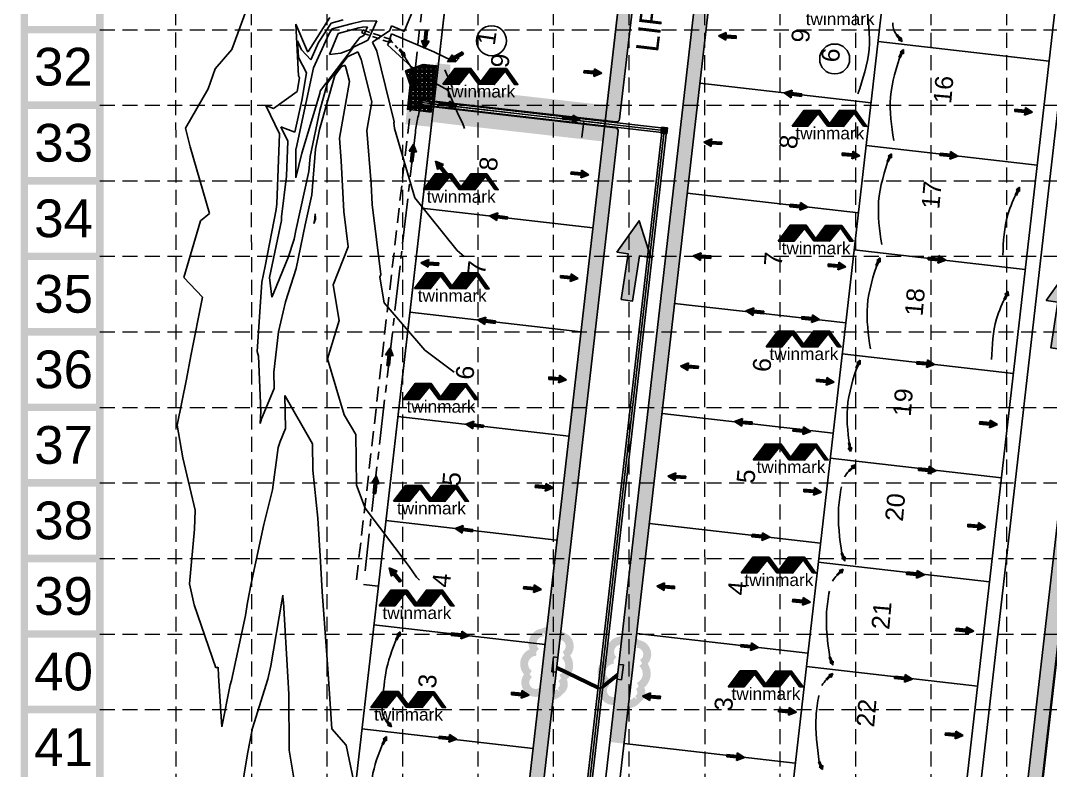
# Model space of a CAD drawing. Header units: feet. Extents: x 9918 to 11941, y 10990 to 14224.
# Drawn here: x 9918 to 10605, y 12112 to 12613 of the extents above; entities that cross this region are included whole.
import ezdxf
from ezdxf.enums import TextEntityAlignment as Align

# ---------------------------------------------------------------- set-up
doc = ezdxf.new("R2010")
doc.units = ezdxf.units.FT
doc.header["$LTSCALE"] = 40
doc.header["$MEASUREMENT"] = 0
for name, pattern in [('CENTER2', [1.125, 0.75, -0.125, 0.125, -0.125]), ('DASHED', [0.75, 0.5, -0.25]), ('HIDDEN', [0.375, 0.25, -0.125]), ('HIDDEN2', [0.1875, 0.125, -0.0625]), ('PHANTOM', [2.5, 1.25, -0.25, 0.25, -0.25, 0.25, -0.25])]:
    doc.linetypes.add(name, pattern=pattern)
doc.layers.get('0').update_dxf_attribs({"linetype": 'CONTINUOUS'})
for name, color, linetype in [('ARROWS', 252, 'CONTINUOUS'), ('BASE', 7, 'CONTINUOUS'), ('BNDRY-PH1', 4, 'CONTINUOUS'), ('CONT-MJR', 252, 'CONTINUOUS'), ('CONT-MNR', 253, 'CONTINUOUS'), ('DAMTXT', 4, 'CONTINUOUS'), ('EASE-OS', 2, 'HIDDEN'), ('EROSION BLANKETS', 84, 'CONTINUOUS'), ('FLUME-CURB', 7, 'CONTINUOUS'), ('GRD-FLOW', 7, 'CONTINUOUS'), ('GRID', 254, 'DASHED'), ('LEGEND', 7, 'CONTINUOUS'), ('LOTNUM', 8, 'CONTINUOUS'), ('LOTS - PH1', 7, 'CONTINUOUS'), ('PAVING-PH1', 1, 'CONTINUOUS'), ('SD', 201, 'CONTINUOUS'), ('SD C-LINE', 201, 'CONTINUOUS'), ('SD-C10-STAPTS', 7, 'CONTINUOUS'), ('SD-EXIST', 201, 'CONTINUOUS'), ('SILT FENCE', 200, 'CONTINUOUS'), ('SWALE-CL', 2, 'CENTER2')]:
    doc.layers.add(name, color=color, linetype=linetype)
doc.styles.add('L200', font='ARIAL.TTF', dxfattribs={"height": 8})
doc.styles.add('L240', font='ARIAL.TTF', dxfattribs={"height": 9.6})
doc.styles.get("Standard").update_dxf_attribs({"font": 'ARIAL.TTF'})
pattern_1 = [(45, (0.54796, -10.2082), (-0.04331029, 0.04331029), [])]

# ---------------------------------------------------------------- blocks, each defined once
blk = doc.blocks.new('tf')
for p, q in [((0, -0.0005), (0, 0.00051)), ((0, 0.00051), (0.00406, 0.00051)), ((0.00406, 0.00051), (0.00406, 0.00153)), ((0.00406, 0.00153), (0.00711, 0)), ((0.00406, -0.00152), (0.00711, 0)), ((0.00406, -0.0005), (0, -0.0005)), ((0.00406, -0.0005), (0.00406, -0.00152))]:
    blk.add_line(p, q)
for points in [[(0, 0.00051), (0, -0.0005), (0.00406, 0.00051), (0.00406, -0.0005)], [(0.00406, -0.00152), (0.00406, 0.00153), (0.00711, 0), (0.00406, 0.00153)]]:
    blk.add_solid(points)
blk = doc.blocks.new('A$C6EFF0722')
h = blk.add_hatch()
h.set_pattern_fill('ANSI31', color=13, scale=0.49, style=0)
h.set_pattern_definition(pattern_1)
h.paths.add_polyline_path([(34.14, 17.05), (45.19, 31.91), (60.53, 31.91), (71.46, 16.77), (68.21, 16.83), (59.28, 29.47), (48.97, 16.77)])
h.paths.add_polyline_path([(0, 16.93), (11.35, 32.03), (26.69, 32.03), (37.55, 16.98), (34, 17.05), (25.01, 29.03), (15.13, 16.89)])
h = blk.add_hatch()
h.set_pattern_fill('ANSI31', color=13, scale=0.49, style=0)
h.set_pattern_definition(pattern_1)
h.paths.add_polyline_path([(0, 16.93), (11.35, 32.03), (26.69, 32.03), (37.55, 16.98), (34, 17.05), (25.01, 29.03), (15.13, 16.89)])
h.paths.add_polyline_path([(35.86, 19.35), (34.15, 17.04), (37.5, 17.01)], flags=17)
h = blk.add_hatch()
h.set_pattern_fill('ANSI31', color=13, scale=0.49, style=0)
h.set_pattern_definition(pattern_1)
h.paths.add_polyline_path([(35.86, 19.35), (34.15, 17.04), (37.5, 17.01)])
at = {"color": 13}
for points in [[(0, 16.93), (11.35, 32.03), (26.69, 32.03), (37.55, 16.98), (34, 17.05), (25.01, 29.03), (15.13, 16.89)], [(34.14, 17.05), (45.19, 31.91), (60.53, 31.91), (71.46, 16.77), (68.21, 16.83), (59.28, 29.47), (48.97, 16.77)], [(35.86, 19.35), (34.15, 17.04), (37.5, 17.01)]]:
    blk.add_lwpolyline(points, close=True, dxfattribs=at)
at = {"color": 13, "insert": (3.21, 16.11), "char_height": 11.76, "width": 355.7589, "attachment_point": 1}
blk.add_mtext('twinmark', dxfattribs=at)
blk = doc.blocks.new('arrow')
blk.add_lwpolyline([(-67.01, -25.36), (-59.33, -25.42), (-59.57, -56.14), (-51.89, -56.2), (-51.65, -25.48), (-43.97, -25.54), (-55.3, -2.41), (-67.01, -25.36)], close=True)
at = {"color": 254}
for points in [[(-43.97, -25.54), (-67.01, -25.36), (-55.3, -2.41), (-67.01, -25.36)], [(-59.57, -56.14), (-51.89, -56.2), (-59.33, -25.42), (-51.65, -25.48)]]:
    blk.add_solid(points, dxfattribs=at)

msp = doc.modelspace()

# ---------------------------------------------------------------- hatches: boundary and pattern name
at = {"layer": 'SD'}
h = msp.add_hatch(dxfattribs=at)
h.set_pattern_fill('GRAVEL', color=1, scale=3, style=0)
h.set_pattern_definition([(228.0128, (2.16, 3), (-23.9999946965, -27.0000040248), [0.403608, -39.957264]), (184.9697, (1.89, 2.7), (36.0000031546, 2.999973921), [0.692604, -68.567775]), (132.5104, (1.2, 2.64), (29.999972155, -33.0000260216), [0.488364, -48.348096]), (267.2737, (0.03, 1.89), (2.9999880532, 60.0000008849), [0.630714, -62.440674]), (292.8337, (0, 1.26), (-15.0000297163, 35.9999892353), [0.618465, -61.228119]), (357.2737, (0.24, 0.69), (-60.0000008849, 2.9999880532), [0.630714, -62.440674]), (37.6942, (0.87, 0.66), (-39.00002203685, -29.9999712155), [0.834087, -82.574547]), (72.2553, (1.53, 1.17), (21.0000322881, 65.9999886937), [0.787464, -77.958963]), (121.4296, (1.77, 1.92), (-24.0000247025, 38.9999851095), [0.63285, -62.652219]), (175.2364, (1.44, 2.46), (33.000002839, -2.999974598), [0.722496, -35.402289]), (222.3974, (0.72, 2.52), (-36.0000220532, -32.99997624604), [0.934344, -92.500125]), (138.8141, (3, 1.86), (-21.0000088404, 17.99999194), [0.318903, -31.571532]), (171.4692, (2.76, 2.07), (38.9999948544, -6.0000237301), [0.606711, -60.064533]), (225, (2.16, 2.16), (-3e-16, -3.00000093), [0.424263, -3.818376]), (203.1986, (1.95, 2.52), (14.999999192, 6.000003976), [0.228474, -22.618845]), (291.8014, (1.74, 2.43), (-2.999999732, 9.000000819), [0.323109, -15.832386]), (30.9638, (1.86, 2.13), (8.999994067, 6.00000745), [0.524787, -16.968069]), (161.5651, (2.31, 2.4), (6.000001304, -2.99999521), [0.379473, -9.107361]), (16.3895, (0, 2.43), (30.0000065952, 8.9999781295), [0.5316, -52.628535]), (70.3462, (0.51, 2.58), (-11.999985742, -33.0000064068), [0.445983, -44.152224]), (293.1986, (2.31, 3), (-6.000003976, 14.999999192), [0.456945, -22.390374]), (343.6105, (2.49, 2.58), (-30.0000065952, 8.9999781295), [0.5316, -52.628535]), (339.444, (0, 0.57), (-15.000005534, 5.999987989), [0.51264, -25.119372]), (294.7751, (0.48, 0.39), (-14.9999765677, 33.0000102655), [0.429534, -42.523929]), (66.8014, (2.34, 0), (6.000003976, 14.999999192), [0.456945, -22.390374]), (17.354, (2.52, 0.42), (-39.0000060573, -11.9999835068), [0.502893, -49.786272]), (69.444, (0.87, 0), (-5.999987989, -15.000005534), [0.25632, -25.375692]), (101.3099, (2.16, 0), (-2.999992896, 12.000002257), [0.15297, -15.144087]), (165.9638, (2.13, 0.15), (9.000001638, -2.999994172), [0.618465, -11.75085]), (186.009, (1.53, 0.3), (29.9999992527, 2.9999979524), [0.57315, -56.741769]), (303.6901, (1.86, 1.86), (-3.000004004, 5.999998673), [0.432666, -10.383987]), (353.1572, (2.1, 1.5), (50.9999980964, -6.0000239938), [0.755382, -74.782689]), (60.9454, (2.85, 1.41), (-12.0000000816, -21.0000011537), [0.308868, -30.578022]), (90, (3, 1.68), (-3, 3), [0.18, -2.82]), (120.2564, (1.47, 0.39), (11.9999846604, -21.0000073676), [0.416772, -41.26056]), (48.0128, (1.26, 0.75), (23.9999946965, 27.0000040248), [0.807216, -39.553656]), (0, (1.8, 1.35), (3, 3), [0.78, -2.22]), (325.3048, (2.58, 1.35), (-29.999982777, 21.0000258288), [0.474342, -46.959822]), (254.0546, (2.97, 1.08), (-2.999999668, -12.00000038), [0.436806, -21.403524]), (207.646, (2.85, 0.66), (-56.9999874215, -30.0000231395), [0.711195, -70.408422]), (175.4261, (2.22, 0.33), (-39.0000016749, 2.9999844035), [0.752397, -74.487222])])
h.paths.add_polyline_path([(10195.54, 12582.66), (10186.6, 12583.68), (10174.85, 12579.32), (10177.98, 12570.03), (10176.11, 12553.68), (10192, 12551.86), (10192.46, 12555.83), (10183.52, 12556.86), (10183.86, 12559.84), (10192.8, 12558.81)])
msp.add_hatch(color=5, dxfattribs=at).paths.add_polyline_path([(10345.37, 12537.71), (10345.77, 12541.69), (10349.75, 12541.29), (10349.35, 12537.31)])
h = msp.add_hatch(color=5, dxfattribs=at)
h.paths.add_polyline_path([(10276.53, 12187.68), (10273.55, 12188.02), (10272.4, 12178.09), (10275.39, 12177.75)])
h.paths.add_polyline_path([(10320.24, 12182.66), (10317.26, 12183.01), (10316.12, 12173.07), (10319.1, 12172.73)])

# ---------------------------------------------------------------- linework, layer by layer
at = {"layer": 'BASE', "const_width": 5.04}
for points in [[(11938.1, 10992.64), (11938.1, 14221.03), (9920.35, 14221.03), (9920.35, 10992.64)], [(11887.65, 11043.08), (11887.65, 14170.59), (9970.8, 14170.59), (9970.8, 11043.08)]]:
    msp.add_lwpolyline(points, close=True, dxfattribs=at)
for points in [[(9970.8, 12606.83), (9920.35, 12606.83)], [(9970.8, 12556.39), (9920.35, 12556.39)], [(9970.8, 12505.95), (9920.35, 12505.95)], [(9970.8, 12455.5), (9920.35, 12455.5)], [(9970.8, 12405.06), (9920.35, 12405.06)], [(9970.8, 12354.62), (9920.35, 12354.62)], [(9970.8, 12304.17), (9920.35, 12304.17)], [(9970.8, 12253.73), (9920.35, 12253.73)], [(9970.8, 12203.28), (9920.35, 12203.28)], [(9970.8, 12152.84), (9920.35, 12152.84)]]:
    msp.add_lwpolyline(points, dxfattribs=at)
at = {"layer": 'BNDRY-PH1', "color": 0}
msp.add_line((10204.49, 12651.9), (10127.42, 11980.43), dxfattribs=at)
at = {"layer": 'CONT-MJR', "color": 35}
for p, q in [((10173.8, 12605.6, 615), (10183.2, 12628.49, 615)), ((10125.9, 12607.39, 615), (10138.43, 12610.67, 615)), ((10138.43, 12610.67, 615), (10145.86, 12612.52, 615)), ((10145.86, 12612.52, 615), (10155.65, 12612.68, 615)), ((10155.65, 12612.68, 615), (10149.81, 12599.99, 615)), ((10164.39, 12606.4, 615), (10165.35, 12609.35, 615)), ((10165.35, 12609.35, 615), (10171.15, 12606.89, 615)), ((10113.43, 12581.35, 615), (10123.61, 12603.8, 615)), ((10123.61, 12603.8, 615), (10125.9, 12607.39, 615)), ((10152.73, 12598.53, 615), (10164.39, 12606.4, 615)), ((10171.15, 12606.89, 615), (10173.8, 12605.6, 615)), ((10149.72, 12599.78, 615), (10140.15, 12595.15, 615)), ((10149.81, 12599.99, 615), (10149.72, 12599.78, 615)), ((10155.56, 12592.47, 615), (10152.73, 12598.53, 615)), ((10140.15, 12595.15, 615), (10118.04, 12566.19, 615)), ((10167.17, 12545.22, 615), (10155.56, 12592.47, 615)), ((10101.72, 12527.58, 615), (10113.42, 12581.31, 615)), ((10113.42, 12581.34, 615), (10113.4, 12581.38, 615)), ((10113.4, 12581.38, 615), (10113.43, 12581.35, 615)), ((10113.42, 12581.31, 615), (10113.42, 12581.34, 615)), ((10117.59, 12564.2, 615), (10105.62, 12524.38, 615)), ((10117.93, 12565.8, 615), (10117.59, 12564.2, 615)), ((10118.04, 12566.19, 615), (10117.93, 12565.8, 615)), ((10167.09, 12544.73, 615), (10167.17, 12545.22, 615)), ((10167.4, 12540.82, 615), (10167.09, 12544.73, 615)), ((10181.04, 12494.49, 615), (10167.4, 12540.82, 615)), ((10101.59, 12517.86, 615), (10101.68, 12527.28, 615)), ((10101.7, 12527.55, 615), (10101.68, 12527.6, 615)), ((10101.68, 12527.6, 615), (10101.72, 12527.58, 615)), ((10101.68, 12527.28, 615), (10101.7, 12527.43, 615)), ((10101.7, 12527.43, 615), (10101.7, 12527.55, 615)), ((10105.62, 12524.38, 615), (10101.5, 12507.98, 615)), ((10101.5, 12507.98, 615), (10101.59, 12517.86, 615)), ((10209.2, 12459.4, 615), (10181.04, 12494.49, 615)), ((10214.04, 12455.35, 615), (10209.2, 12459.4, 615))]:
    msp.add_line(p, q, dxfattribs=at)
at = {"layer": 'CONT-MNR', "color": 35}
for p, q in [((10058.93, 12593.67, 618), (10070.93, 12626.25, 618)), ((10103.28, 12576.01, 617), (10101.69, 12610.44, 617)), ((10101.69, 12610.44, 617), (10109.43, 12592.35, 617)), ((10110.02, 12592.59, 617), (10124.34, 12615.04, 617)), ((10116.82, 12598.19, 616), (10125.12, 12611.22, 616)), ((10125.12, 12611.22, 616), (10133.19, 12613.33, 616)), ((10126.68, 12596.83, 614), (10129.76, 12604.28, 614)), ((10129.76, 12604.28, 614), (10137.23, 12606.32, 614)), ((10137.23, 12606.32, 614), (10143.66, 12608.01, 614)), ((10143.66, 12608.01, 614), (10146.18, 12608.63, 614)), ((10146.89, 12602.95, 614), (10144.26, 12601.67, 614)), ((10146.18, 12608.63, 614), (10149.49, 12608.69, 614)), ((10147.52, 12604.39, 614), (10146.89, 12602.95, 614)), ((10149.49, 12608.69, 614), (10147.52, 12604.39, 614)), ((10163.15, 12597.39, 614), (10165.35, 12604.11, 614)), ((10165.35, 12604.11, 614), (10193.62, 12592.13, 614)), ((10103.29, 12588.18, 616), (10102.78, 12599.36, 616)), ((10102.78, 12599.36, 616), (10105.29, 12593.48, 616)), ((10111.59, 12586.67, 616), (10116.82, 12598.19, 616)), ((10124.06, 12590.22, 614), (10126.68, 12596.83, 614)), ((10144.26, 12601.67, 614), (10138.03, 12593.51, 614)), ((10162.83, 12596.7, 614), (10163.15, 12597.39, 614)), ((10178.82, 12582.13, 614), (10162.83, 12596.7, 614)), ((10164.97, 12599.15, 613), (10165, 12599.22, 613)), ((10165.42, 12599.04, 613), (10164.97, 12599.15, 613)), ((10165, 12599.22, 613), (10165.42, 12599.04, 613)), ((10047.75, 12580.79, 618), (10058.93, 12593.67, 618)), ((10105.29, 12593.48, 616), (10111.59, 12586.67, 616)), ((10109.43, 12592.35, 617), (10109.75, 12592, 617)), ((10109.75, 12592, 617), (10110.02, 12592.59, 617)), ((10136.05, 12588.62, 616), (10122.79, 12571.26, 616)), ((10131.59, 12591.24, 614), (10124.06, 12590.22, 614)), ((10138.03, 12593.51, 614), (10131.59, 12591.24, 614)), ((10142.96, 12591.97, 616), (10136.05, 12588.62, 616)), ((10145.28, 12587.01, 616), (10142.96, 12591.97, 616)), ((10193.62, 12592.13, 614), (10205.72, 12586.24, 614)), ((10108.7, 12578.02, 616), (10103.29, 12588.18, 616)), ((10131.94, 12582.09, 617), (10127.55, 12576.33, 617)), ((10134.23, 12583.2, 617), (10131.94, 12582.09, 617)), ((10135, 12581.56, 617), (10134.23, 12583.2, 617)), ((10152.24, 12558.7, 616), (10145.28, 12587.01, 616)), ((10187.46, 12575.15, 614), (10178.82, 12582.13, 614)), ((10205.72, 12586.24, 614), (10206.68, 12585.86, 614)), ((10206.68, 12585.86, 614), (10208.19, 12585.28, 614)), ((10208.19, 12585.28, 614), (10210.58, 12588.15, 614)), ((10043.01, 12567.32, 618), (10047.75, 12580.79, 618)), ((10103.98, 12574.7, 617), (10103.28, 12576.01, 617)), ((10105.52, 12559.63, 616), (10108.7, 12578.02, 616)), ((10127.55, 12576.33, 617), (10117.45, 12540.12, 617)), ((10137.31, 12572.17, 617), (10135, 12581.56, 617)), ((10203.16, 12566.47, 614), (10187.46, 12575.15, 614)), ((10206.21, 12568.09, 613), (10201.01, 12580.12, 613)), ((10102.39, 12565.51, 617), (10103.98, 12574.7, 617)), ((10122.79, 12571.26, 616), (10117.69, 12552.96, 616)), ((10130.69, 12534.44, 617), (10137.31, 12572.17, 617)), ((10028, 12540.98, 618), (10043.01, 12567.32, 618)), ((10086.57, 12554.2, 617), (10102.39, 12565.51, 617)), ((10210.11, 12549.65, 614), (10203.16, 12566.47, 614)), ((10090.6, 12537.36, 617), (10081.51, 12556.12, 617)), ((10081.51, 12556.12, 617), (10086.57, 12554.2, 617)), ((10100.89, 12538.34, 616), (10105.52, 12559.63, 616)), ((10148.89, 12539.58, 616), (10152.24, 12558.7, 616)), ((10117.69, 12552.96, 616), (10111.12, 12522.08, 616)), ((10212.91, 12544.54, 614), (10210.11, 12549.65, 614)), ((10030.98, 12528.7, 618), (10028, 12540.98, 618)), ((10096.15, 12532.46, 616), (10091.59, 12541.86, 616)), ((10091.59, 12541.86, 616), (10100.89, 12538.34, 616)), ((10214.1, 12540.92, 614), (10212.91, 12544.54, 614)), ((10088.92, 12490.61, 617), (10090.6, 12537.36, 617)), ((10117.45, 12540.12, 617), (10114.66, 12527.01, 617)), ((10131.92, 12519.25, 617), (10130.69, 12534.44, 617)), ((10151.8, 12503.79, 616), (10148.89, 12539.58, 616)), ((10044.04, 12484.08, 618), (10030.98, 12528.7, 618)), ((10095.31, 12509.02, 616), (10096.15, 12532.46, 616)), ((10114.66, 12527.01, 617), (10112.31, 12496.53, 617)), ((10111.12, 12522.08, 616), (10110.36, 12512.18, 616)), ((10133.55, 12485.33, 617), (10131.92, 12519.25, 617)), ((10091.94, 12481.8, 616), (10095.31, 12509.02, 616)), ((10110.36, 12512.18, 616), (10101.59, 12472.63, 616)), ((10152.46, 12489.99, 616), (10151.8, 12503.79, 616)), ((10112.31, 12496.53, 617), (10107.89, 12476.58, 617)), ((10081.12, 12448.88, 617), (10088.44, 12486.77, 617)), ((10088.44, 12486.77, 617), (10088.92, 12490.61, 617)), ((10158.24, 12443.32, 616), (10152.46, 12489.99, 616)), ((10026.73, 12441.37, 618), (10037.99, 12479.25, 618)), ((10037.99, 12479.25, 618), (10044.04, 12484.08, 618)), ((10084.11, 12441.35, 616), (10091.92, 12479.52, 616)), ((10091.92, 12479.52, 616), (10091.94, 12481.39, 616)), ((10091.94, 12481.39, 616), (10091.94, 12481.8, 616)), ((10114.19, 12480.52, 618), (10113.53, 12477.32, 618)), ((10113.53, 12477.32, 618), (10114.69, 12480.27, 618)), ((10114.26, 12480.87, 618), (10114.19, 12480.52, 618)), ((10114.49, 12483.77, 618), (10114.26, 12480.87, 618)), ((10114.63, 12480.68, 618), (10114.49, 12483.77, 618)), ((10114.69, 12480.27, 618), (10114.63, 12480.68, 618)), ((10136.46, 12461.79, 617), (10133.55, 12485.33, 617)), ((10101.59, 12472.63, 616), (10100.43, 12466.94, 616)), ((10107.89, 12476.58, 617), (10101.9, 12447.33, 617)), ((10100.43, 12466.94, 616), (10096.42, 12454.63, 616)), ((10126.52, 12436.45, 617), (10136.46, 12461.79, 617)), ((10096.42, 12454.63, 616), (10086.94, 12431.34, 616)), ((10078.87, 12438.28, 617), (10081.12, 12448.88, 617)), ((10101.9, 12447.33, 617), (10094.66, 12425.08, 617)), ((10039.17, 12428.24, 618), (10026.73, 12441.37, 618)), ((10075.79, 12392.03, 617), (10078.87, 12438.28, 617)), ((10085.65, 12428.11, 616), (10084.11, 12441.35, 616)), ((10157.6, 12441.67, 616), (10158.24, 12443.32, 616)), ((10160.45, 12424.33, 616), (10157.6, 12441.67, 616)), ((10086.94, 12431.34, 616), (10085.65, 12428.11, 616)), ((10130.44, 12412.55, 617), (10126.52, 12436.45, 617)), ((10031.57, 12389.01, 618), (10039.17, 12428.24, 618)), ((10094.66, 12425.08, 617), (10090.07, 12405.06, 617)), ((10187.69, 12392.93, 616), (10160.45, 12424.33, 616)), ((10122.75, 12386.95, 617), (10130.44, 12412.55, 617)), ((10090.07, 12405.06, 617), (10086.88, 12378.18, 617)), ((10076.67, 12388.86, 617), (10075.79, 12392.03, 617)), ((10207.26, 12378.19, 616), (10187.69, 12392.93, 616)), ((10028.59, 12373.48, 618), (10031.57, 12389.01, 618)), ((10078.21, 12352.14, 617), (10076.67, 12388.86, 617)), ((10133.96, 12349.66, 617), (10122.75, 12386.95, 617)), ((10086.88, 12378.18, 617), (10087.17, 12367.29, 617)), ((10022.45, 12342.78, 618), (10028.59, 12373.48, 618)), ((10087.17, 12367.29, 617), (10078.72, 12346.92, 617)), ((10112.66, 12330.33, 618), (10094.18, 12362.58, 618)), ((10094.18, 12362.58, 618), (10094.76, 12340.49, 618)), ((10077.8, 12343.9, 617), (10078.21, 12352.14, 617)), ((10141.55, 12336.42, 617), (10133.96, 12349.66, 617)), ((10026.21, 12320.91, 618), (10022.45, 12342.78, 618)), ((10078.72, 12346.92, 617), (10077.8, 12343.9, 617)), ((10094.76, 12340.49, 618), (10091.2, 12331.89, 618)), ((10142.18, 12302.59, 617), (10141.55, 12336.42, 617)), ((10089.8, 12327.72, 618), (10086.04, 12299.62, 618)), ((10091.2, 12331.89, 618), (10089.8, 12327.72, 618)), ((10112.99, 12312.78, 618), (10112.66, 12330.33, 618)), ((10034.48, 12285.94, 618), (10026.21, 12320.91, 618)), ((10116.35, 12280.54, 618), (10112.99, 12312.78, 618)), ((10147.94, 12287.33, 617), (10142.18, 12302.59, 617)), ((10086.04, 12299.62, 618), (10080.16, 12276.41, 618)), ((10177.32, 12248.39, 617), (10147.94, 12287.33, 617)), ((10033.83, 12273.33, 618), (10034.48, 12285.94, 618)), ((10118.14, 12251.71, 618), (10116.35, 12280.54, 618)), ((10030.54, 12236.71, 618), (10033.83, 12273.33, 618)), ((10080.16, 12276.41, 618), (10071.74, 12236.95, 618)), ((10119.25, 12231.47, 618), (10118.14, 12251.71, 618)), ((10182.15, 12241.19, 617), (10177.32, 12248.39, 617)), ((10184.16, 12239.16, 617), (10182.15, 12241.19, 617)), ((10033.81, 12222.7, 618), (10030.54, 12236.71, 618)), ((10071.74, 12236.95, 618), (10069.37, 12224.43, 618)), ((10122.16, 12192.33, 618), (10119.25, 12231.47, 618)), ((10069.37, 12224.43, 618), (10067.88, 12215.73, 618)), ((10092.22, 12225.15, 619), (10084.83, 12182.04, 619)), ((10092.99, 12229.2, 619), (10092.22, 12225.15, 619)), ((10093.21, 12225.29, 619), (10092.99, 12229.2, 619)), ((10093.26, 12224.51, 619), (10093.21, 12225.29, 619)), ((10096.17, 12174.68, 619), (10093.26, 12224.51, 619)), ((10048.07, 12180.61, 618), (10033.81, 12222.7, 618)), ((10067.88, 12215.73, 618), (10058.7, 12172.14, 618)), ((10122.88, 12180.02, 618), (10122.16, 12192.33, 618)), ((10049.65, 12181.21, 618), (10048.07, 12180.61, 618)), ((10049.94, 12175.45, 618), (10049.65, 12181.21, 618)), ((10084.83, 12182.04, 619), (10082.94, 12173.05, 619)), ((10125.7, 12140.05, 618), (10122.88, 12180.02, 618)), ((10052.12, 12141.28, 618), (10049.94, 12175.45, 618)), ((10057.79, 12169.24, 618), (10052.12, 12141.28, 618)), ((10058.7, 12172.14, 618), (10057.79, 12169.24, 618)), ((10082.94, 12173.05, 619), (10072.67, 12140.35, 619)), ((10096.99, 12163.04, 619), (10096.17, 12174.68, 619)), ((10097.18, 12125.61, 619), (10096.99, 12163.04, 619)), ((10072.67, 12140.35, 619), (10069.22, 12123.31, 619)), ((10135.11, 12129.01, 618), (10125.7, 12140.05, 618)), ((10142.99, 12091.59, 618), (10135.11, 12129.01, 618)), ((10069.22, 12123.31, 619), (10064.62, 12094, 619)), ((10100.41, 12105.64, 619), (10097.18, 12125.61, 619))]:
    msp.add_line(p, q, dxfattribs=at)
at = {"layer": 'EASE-OS', "color": 253}
msp.add_line((10185.95, 12621.85), (10141.76, 12236.89), dxfattribs=at)
at = {"layer": 'EASE-OS', "color": 253, "flags": 128}
msp.add_lwpolyline([(10156.66, 12235.18), (10141.76, 12236.89)], dxfattribs=at)
at = {"layer": 'EROSION BLANKETS', "const_width": 10, "flags": 128}
for points in [[(10360.41, 12960.61), (10359.11, 12950.65), (10312.98, 12550.8), (10194.69, 12564.28)], [(10520.01, 12853.84), (10510.03, 12858.24), (10491.76, 12865.93), (10478.79, 12871.02), (10467.73, 12874.48), (10462.64, 12875.73), (10448.41, 12879.21), (10428.21, 12883.15), (10417.21, 12884.47), (10408.84, 12883.15), (10404.08, 12878.88), (10401.28, 12872.15), (10400.63, 12867.23), (10316.34, 12130.58)], [(10193.03, 12550.2), (10207.75, 12548.41), (10311.49, 12536.67), (10309.15, 12515.94), (10248.54, 11988.57), (10246.12, 11980.13), (10241.41, 11976.11), (10233.93, 11973.83), (10127.13, 11973.3)], [(10676.98, 11892.68), (10588.72, 11923.63), (10580.45, 11927.86), (10577.76, 11931.32), (10576.03, 11938.05), (10576.99, 11945.35), (10636.23, 12461.08), (10638.33, 12466.02), (10643.27, 12470.77), (10649.93, 12473.44), (10655.63, 12472.86), (10690.06, 12467.16), (10718.59, 12459.36), (10737.04, 12451.95), (10763.86, 12440.92)]]:
    msp.add_lwpolyline(points, dxfattribs=at)
at = {"layer": 'FLUME-CURB', "color": 5}
for p, q in [((10193.4, 12555.22), (10315.1, 12541.25)), ((10193.85, 12559.2), (10315.55, 12545.23))]:
    msp.add_line(p, q, dxfattribs=at)
for centre, start, end in [((10314.87, 12539.27), 353.45194, 83.45194), ((10315.78, 12547.21), 263.45194, 353.45194)]:
    msp.add_arc(centre, 2, start, end, dxfattribs=at)
at = {"layer": 'GRD-FLOW'}
for points in [[(10476.86, 12563.97), (10484.3, 12593.8), (10482.42, 12622.73)], [(10505.65, 12599.86), (10500.5, 12607.68), (10500.12, 12611.36)], [(10505.88, 12591.63), (10498.65, 12561.75), (10500.72, 12532.84)], [(10497.9, 12522.09), (10490.67, 12492.21), (10492.74, 12463.29)], [(10583.48, 12499.25), (10576.96, 12483.41), (10573.56, 12456.22)], [(10490.36, 12452.44), (10483.13, 12422.56), (10485.2, 12393.64)], [(10575.94, 12429.59), (10569.42, 12413.76), (10566.02, 12386.57)], [(10477.04, 12384.11), (10469.81, 12354.23), (10471.88, 12325.32)], [(10474.62, 12315.39), (10470.96, 12312.23), (10467.79, 12308.15)], [(10466.12, 12256.99), (10463.94, 12287.61), (10465.78, 12301.54)], [(10466.64, 12245.85), (10462.98, 12242.68), (10459.81, 12238.61)], [(10458.13, 12187.45), (10455.96, 12218.07), (10457.8, 12232)], [(10170.29, 12203.68), (10162.2, 12180.15), (10159.55, 12157.48)], [(10459.55, 12176.15), (10455.89, 12172.98), (10452.72, 12168.9)], [(10451.04, 12117.75), (10448.87, 12148.36), (10450.71, 12162.3)], [(10164.68, 12142.22), (10159.53, 12150.05), (10159.15, 12153.73)], [(10161.17, 12133.84), (10153.08, 12110.31), (10151.75, 12102.17)]]:
    msp.add_spline(points, degree=3, dxfattribs=at)
at = {"layer": 'GRID', "color": 252, "linetype": 'HIDDEN', "lineweight": 0}
for p, q in [((10021.7, 11244.86), (10021.43, 14168.69)), ((10072.36, 11244.86), (10071.73, 14168.67)), ((10122.65, 11244.85), (10122.18, 14168.54)), ((10173.36, 11244.84), (10172.56, 14168.46)), ((10223.35, 11244.83), (10223.13, 14168.85)), ((10273.48, 11244.82), (10273.64, 14168.75)), ((10324.3, 11244.82), (10324.03, 14168.57)), ((10374.93, 11244.81), (10374.41, 14168.61)), ((10424.97, 11244.8), (10424.98, 14168.58)), ((10475.55, 11244.79), (10475.5, 14168.57)), ((10525.68, 11244.78), (10525.78, 14168.56)), ((10576.14, 11244.78), (10576.45, 14168.5)), ((9970.8, 12606.83), (11887.65, 12606.83)), ((9970.8, 12556.39), (11887.65, 12556.39)), ((9970.8, 12505.95), (11887.65, 12505.95)), ((9970.8, 12455.5), (11887.65, 12455.5)), ((9970.8, 12405.06), (11887.65, 12405.06)), ((9970.8, 12354.62), (11887.65, 12354.62)), ((9970.8, 12304.17), (11887.65, 12304.17)), ((9970.8, 12253.73), (11887.65, 12253.73)), ((9970.8, 12203.28), (11887.65, 12203.28)), ((9970.8, 12152.84), (11887.65, 12152.84))]:
    msp.add_line(p, q, dxfattribs=at)
at = {"layer": 'LEGEND', "color": 170, "ltscale": 100, "const_width": 5.3}
for points in [[(10280.97, 12189.15, 0.520567), (10280.97, 12189.15, 0.765195), (10277.47, 12202.11, 0.417879), (10266.86, 12204.36, 0.6649), (10262.05, 12191.37, 0.744833), (10257.68, 12176.5, 0.975642), (10265.48, 12165.07, 0.520567), (10277.69, 12165.01, 0.520567), (10278.68, 12173.78, 0.540264), (10280.97, 12189.15)], [(10332.74, 12183.72, 0.520567), (10332.74, 12183.72, 0.765195), (10329.24, 12196.67, 0.417879), (10318.62, 12198.93, 0.6649), (10313.82, 12185.93, 0.744833), (10309.45, 12171.06, 0.975642), (10317.25, 12159.64, 0.520567), (10329.46, 12159.58, 0.520567), (10330.44, 12168.34, 0.540264), (10332.74, 12183.72)]]:
    msp.add_lwpolyline(points, format="xyb", close=True, dxfattribs=at)
at = {"layer": 'LOTNUM', "color": 7}
for centre in [(10232.22, 12599.48), (10461.32, 12587.27)]:
    msp.add_circle(centre, 10, dxfattribs=at)
at = {"layer": 'LOTS - PH1'}
for p, q in [((10450.88, 13789.95), (10244.4, 11991.13)), ((10261.56, 13149.05), (10127.42, 11980.43)), ((10405.82, 12871.21), (10304.55, 11988.99)), ((10519.07, 12849.4), (10417.77, 11966.9)), ((10616.95, 12693.65), (10532.05, 11954.08)), ((10490.32, 12598.94), (10604.57, 12585.82)), ((10485.61, 12557.93), (10371.36, 12571.05)), ((10193.62, 12557.21), (10307.87, 12544.09)), ((10482.34, 12529.39), (10596.59, 12516.28)), ((10477.18, 12484.45), (10362.93, 12497.57)), ((10185.64, 12487.67), (10299.89, 12474.55)), ((10474.35, 12459.85), (10588.6, 12446.74)), ((10640.43, 12459.78), (10580.86, 11940.82)), ((10468.74, 12410.97), (10354.49, 12424.08)), ((10177.66, 12418.12), (10291.91, 12405.01)), ((10466.37, 12390.31), (10580.62, 12377.19)), ((10169.68, 12348.58), (10283.93, 12335.46)), ((10460.31, 12337.49), (10346.06, 12350.6)), ((10458.39, 12320.76), (10572.64, 12307.65)), ((10161.69, 12279.04), (10275.94, 12265.92)), ((10451.87, 12264), (10337.62, 12277.12)), ((10450.41, 12251.22), (10564.66, 12238.11)), ((10153.71, 12209.49), (10267.96, 12196.38)), ((10443.44, 12190.52), (10329.19, 12203.64)), ((10442.42, 12181.68), (10556.67, 12168.56)), ((10145.73, 12139.95), (10259.98, 12126.83)), ((10435, 12117.04), (10320.75, 12130.15))]:
    msp.add_line(p, q, dxfattribs=at)
at = {"layer": 'PAVING-PH1', "color": 7}
for p, q in [((10359.64, 12911.74), (10317.77, 12546.99)), ((10396.32, 12871.8), (10295.23, 11991.11)), ((10626.38, 12692.57), (10604.18, 12499.17)), ((10316.86, 12539.04), (10253.44, 11986.58)), ((10604.18, 12499.17), (10541.71, 11954.89)), ((10630.93, 12460.37), (10571.29, 11940.72)), ((10640.87, 12459.23), (10581.22, 11939.58))]:
    msp.add_line(p, q, dxfattribs=at)
at = {"layer": 'SD', "color": 5}
for p, q in [((10183.52, 12556.86), (10345.95, 12538.21)), ((10183.86, 12559.84), (10349.27, 12540.85)), ((10349.27, 12540.85), (10284.5, 11976.57)), ((10345.95, 12538.21), (10281.52, 11976.92)), ((10303.31, 12166.71), (10275.64, 12179.94)), ((10303.49, 12168.29), (10275.82, 12181.52)), ((10316.58, 12177.11), (10306.61, 12169.19)), ((10316.34, 12175), (10306.37, 12167.08))]:
    msp.add_line(p, q, dxfattribs=at)
at = {"layer": 'SD', "color": 1}
msp.add_line((10192, 12551.86), (10192.46, 12555.83), dxfattribs=at)
at = {"layer": 'SD', "color": 5, "linetype": 'PHANTOM'}
msp.add_line((10293.86, 12545.7), (10292.58, 12534.79), dxfattribs=at)
at = {"layer": 'SD', "color": 1, "flags": 128}
msp.add_lwpolyline([(10192.8, 12558.81), (10195.54, 12582.66), (10186.6, 12583.68), (10174.85, 12579.32), (10177.98, 12570.03), (10176.11, 12553.68), (10192, 12551.86)], dxfattribs=at)
at = {"layer": 'SD', "color": 5, "flags": 128}
for points in [[(10183.86, 12559.84), (10183.52, 12556.86)], [(10192.46, 12555.83), (10192.8, 12558.81)], [(10345.37, 12537.71), (10345.77, 12541.69)], [(10349.75, 12541.29), (10345.77, 12541.69)], [(10349.75, 12541.29), (10349.35, 12537.31)], [(10345.37, 12537.71), (10349.35, 12537.31)], [(10273.55, 12188.02), (10272.4, 12178.09)], [(10276.53, 12187.68), (10273.55, 12188.02)], [(10320.24, 12182.66), (10317.26, 12183.01)], [(10275.39, 12177.75), (10272.4, 12178.09)], [(10320.24, 12182.66), (10319.1, 12172.73)], [(10319.1, 12172.73), (10316.12, 12173.07)]]:
    msp.add_lwpolyline(points, dxfattribs=at)
at = {"layer": 'SD', "color": 5}
msp.add_ellipse((10188.16, 12557.84), major_axis=(-4.47, 0.51), ratio=0.294242, dxfattribs=at)
at = {"layer": 'SD C-LINE', "color": 5}
for p, q in [((10183.69, 12558.35), (10349.1, 12539.36)), ((10347.78, 12541.02), (10283.01, 11976.75)), ((10304.83, 12166.82), (10275.73, 12180.73)), ((10316.46, 12176.05), (10304.83, 12166.82))]:
    msp.add_line(p, q, dxfattribs=at)
at = {"layer": 'SD-EXIST', "color": 5, "linetype": 'HIDDEN2'}
for p, q in [((10145.56, 12604.77), (10146.21, 12606.67)), ((10145.56, 12604.77), (10164.67, 12598.24)), ((10146.21, 12606.67), (10165.32, 12600.13)), ((10165.32, 12600.13), (10164.67, 12598.24))]:
    msp.add_line(p, q, dxfattribs=at)
at = {"layer": 'SILT FENCE', "const_width": 10, "flags": 128}
for points in [[(10197.69, 12559), (10197.69, 12559), (10199.93, 12583.92)], [(10192.38, 12546.94), (10175.21, 12548.64)]]:
    msp.add_lwpolyline(points, dxfattribs=at)
at = {"layer": 'SWALE-CL', "color": 5}
msp.add_line((10181.41, 12538.48), (10147.77, 12245.4), dxfattribs=at)
msp.add_line((10181.41, 12538.48), (10147.77, 12245.4), dxfattribs=at)
at = {"layer": 'SWALE-CL', "color": 5, "ltscale": 0.5}
msp.add_arc((10120.24, 12550.88), 65.85, 6.63194, 47.18726, dxfattribs=at)
msp.add_arc((10120.24, 12550.88), 65.85, 6.63194, 47.18726, dxfattribs=at)
at = {"layer": 'SWALE-CL', "color": 5}
msp.add_arc((10296.48, 12523.76), 116.01, 162.77155, 172.71115, dxfattribs=at)
msp.add_arc((10296.48, 12523.76), 116.01, 162.77155, 172.71115, dxfattribs=at)

# ---------------------------------------------------------------- block references
at = {"layer": 'ARROWS'}
for p, rotation in [((10385.86, 12473.7), 351.7241489964098), ((10672.59, 12441.4), 351.7241489964097)]:
    msp.add_blockref('arrow', p, dxfattribs=dict(at, rotation=rotation))
at = {"layer": 'GRD-FLOW'}
for p, xscale, yscale, zscale, rotation in [((10188.71, 12606.19), 1677.320435747334, 1677.320435747335, 1677.320435747335, 264.1824842386858), ((10395.6, 12601.84), 1677.320435747334, 1677.320435747335, 1677.320435747335, 175.9169404408363), ((10502.7, 12603.43), 825.5659071512242, 825.5659071512237, 825.5659071512242, 309.2381367621996), ((10170.91, 12593.74), 825.565907151224, 825.5659071512237, 825.5659071512242, 307.6186559749034), ((10213.13, 12591.28), 1677.320435747335, 1677.320435747335, 1677.320435747335, 209.5767543774341), ((10504.64, 12588.28), 825.5659071512247, 825.5659071512237, 825.5659071512242, 64.4408906507132), ((10179.82, 12578.18), 825.5659071512238, 825.5659071512237, 825.5659071512242, 289.1940125095219), ((10293.92, 12578.83), 1677.320435747334, 1677.320435747335, 1677.320435747335, 354.5824077530629), ((10439.34, 12563.06), 1677.320435747334, 1677.320435747335, 1677.320435747335, 172.2308071346328), ((10197.19, 12557.21), 1677.320435747334, 1677.320435747335, 1677.320435747335, 354.5824077530629), ((10581.6, 12552.99), 1677.320435747334, 1677.320435747335, 1677.320435747335, 354.5824077530629), ((10279.63, 12547.91), 1677.320435747334, 1677.320435747335, 1677.320435747335, 354.5824077530629), ((10385.87, 12530.95), 1677.320435747334, 1677.320435747335, 1677.320435747335, 175.9169404408363), ((10178.97, 12518.57), 1677.320435747334, 1677.320435747335, 1677.320435747335, 83.91622170501613), ((10202.47, 12509.87), 1677.320435747334, 1677.320435747335, 1677.320435747335, 129.4922475802605), ((10466.35, 12523.76), 1677.320435747334, 1677.320435747335, 1677.320435747335, 354.5824077530629), ((10496.66, 12518.73), 825.5659071512247, 825.5659071512237, 825.5659071512242, 64.4408906507132), ((10531.71, 12523.6), 1677.320435747334, 1677.320435747335, 1677.320435747335, 354.5824077530629), ((10285.36, 12511.08), 1677.320435747334, 1677.320435747335, 1677.320435747335, 354.5824077530629), ((10582.24, 12496.28), 825.5659071512247, 825.5659071512237, 825.5659071512242, 64.4408906507132), ((10431.47, 12489.45), 1677.320435747334, 1677.320435747335, 1677.320435747335, 354.5824077530629), ((10242.77, 12481.11), 1677.320435747335, 1677.320435747335, 1677.320435747335, 172.8097530853412), ((10378.73, 12454.88), 1677.320435747334, 1677.320435747335, 1677.320435747335, 175.9169404408363), ((10196.97, 12450.24), 1677.320435747334, 1677.320435747335, 1677.320435747335, 175.9169404408363), ((10456.98, 12449.63), 1677.320435747334, 1677.320435747335, 1677.320435747335, 354.5824077530629), ((10489.12, 12449.08), 825.5659071512247, 825.5659071512237, 825.5659071512242, 64.4408906507132), ((10523.73, 12454.06), 1677.320435747334, 1677.320435747335, 1677.320435747335, 354.5824077530629), ((10278.29, 12441.89), 1677.320435747334, 1677.320435747335, 1677.320435747335, 354.5824077530629), ((10574.7, 12426.63), 825.5659071512247, 825.5659071512237, 825.5659071512242, 64.4408906507132), ((10413.92, 12418.01), 1677.320435747334, 1677.320435747335, 1677.320435747335, 174.9348289354806), ((10439.4, 12414.42), 1677.320435747334, 1677.320435747335, 1677.320435747335, 354.5824077530629), ((10234.78, 12411.57), 1677.320435747335, 1677.320435747335, 1677.320435747335, 172.8097530853412), ((10163.28, 12382.58), 1677.320435747334, 1677.320435747335, 1677.320435747335, 83.91622170501613), ((10370.29, 12381.39), 1677.320435747334, 1677.320435747335, 1677.320435747335, 175.9169404408363), ((10475.8, 12380.76), 825.5659071512247, 825.5659071512237, 825.5659071512242, 64.4408906507132), ((10516.18, 12384.4), 1677.320435747334, 1677.320435747335, 1677.320435747335, 354.5824077530629), ((10270.48, 12374.17), 1677.320435747334, 1677.320435747335, 1677.320435747335, 354.5824077530629), ((10449.17, 12372.66), 1677.320435747334, 1677.320435747335, 1677.320435747335, 354.5824077530629), ((10226.8, 12342.02), 1677.320435747335, 1677.320435747335, 1677.320435747335, 172.8097530853412), ((10406.26, 12344.08), 1677.320435747334, 1677.320435747335, 1677.320435747335, 174.9348289354806), ((10433.43, 12339.62), 1677.320435747334, 1677.320435747335, 1677.320435747335, 354.5824077530629), ((10558.1, 12344.25), 1677.320435747334, 1677.320435747335, 1677.320435747335, 354.5824077530629), ((10470.98, 12330.95), 825.5659071512243, 825.5659071512237, 825.5659071512242, 279.6710488821337), ((10470.89, 12312.09), 825.5659071512243, 825.5659071512237, 825.5659071512242, 44.47952384895695), ((10517.3, 12313.39), 1677.320435747334, 1677.320435747335, 1677.320435747335, 354.5824077530629), ((10154.06, 12297.1), 1677.320435747334, 1677.320435747335, 1677.320435747335, 83.91622170501613), ((10361.86, 12307.91), 1677.320435747334, 1677.320435747335, 1677.320435747335, 175.9169404408363), ((10261.55, 12301.96), 1677.320435747334, 1677.320435747335, 1677.320435747335, 354.5824077530629), ((10440.74, 12299.17), 1677.320435747334, 1677.320435747335, 1677.320435747335, 354.5824077530629), ((10219.71, 12272.32), 1677.320435747335, 1677.320435747335, 1677.320435747335, 172.8097530853412), ((10550.24, 12275.79), 1677.320435747334, 1677.320435747335, 1677.320435747335, 354.5824077530629), ((10406.16, 12269), 1677.320435747334, 1677.320435747335, 1677.320435747335, 354.5824077530629), ((10465.96, 12257.42), 825.5659071512249, 825.5659071512237, 825.5659071512242, 292.0867586571443), ((10171.49, 12238.35), 1677.320435747334, 1677.320435747335, 1677.320435747335, 129.4922475802605), ((10462.91, 12242.54), 825.5659071512243, 825.5659071512237, 825.5659071512242, 44.47952384895695), ((10509.32, 12243.85), 1677.320435747334, 1677.320435747335, 1677.320435747335, 354.5824077530629), ((10253.74, 12234.24), 1677.320435747334, 1677.320435747335, 1677.320435747335, 354.5824077530629), ((10354.38, 12234.39), 1677.320435747334, 1677.320435747335, 1677.320435747335, 175.9169404408363), ((10433.26, 12225.65), 1677.320435747334, 1677.320435747335, 1677.320435747335, 354.5824077530629), ((10168.68, 12199.35), 825.5659071512247, 825.5659071512237, 825.5659071512242, 64.4408906507132), ((10205.31, 12203.17), 1677.320435747334, 1677.320435747335, 1677.320435747335, 354.5824077530629), ((10542.26, 12206.25), 1677.320435747334, 1677.320435747335, 1677.320435747335, 354.5824077530629), ((10398.68, 12195.48), 1677.320435747334, 1677.320435747335, 1677.320435747335, 354.5824077530629), ((10457.98, 12187.88), 825.5659071512249, 825.5659071512237, 825.5659071512242, 292.0867586571443), ((10455.82, 12172.84), 825.5659071512243, 825.5659071512237, 825.5659071512242, 44.47952384895695), ((10501.34, 12174.3), 1677.320435747334, 1677.320435747335, 1677.320435747335, 354.5824077530629), ((10245.55, 12163.55), 1677.320435747334, 1677.320435747335, 1677.320435747335, 354.5824077530629), ((10344.99, 12160.95), 1677.320435747334, 1677.320435747335, 1677.320435747335, 175.9169404408363), ((10423.87, 12152.21), 1677.320435747334, 1677.320435747335, 1677.320435747335, 354.5824077530629), ((10161.73, 12145.79), 825.5659071512242, 825.5659071512237, 825.5659071512242, 309.2381367621996), ((10159.56, 12129.51), 825.5659071512247, 825.5659071512237, 825.5659071512242, 64.4408906507132), ((10197.15, 12134.27), 1677.320435747334, 1677.320435747335, 1677.320435747335, 354.5824077530629), ((10535.16, 12136.54), 1677.320435747334, 1677.320435747335, 1677.320435747335, 354.5824077530629), ((10389.3, 12122.04), 1677.320435747334, 1677.320435747335, 1677.320435747335, 354.5824077530629), ((10450.89, 12118.17), 825.5659071512249, 825.5659071512237, 825.5659071512242, 292.0867586571443)]:
    msp.add_blockref('tf', p, dxfattribs=dict(at, xscale=xscale, yscale=yscale, zscale=zscale, rotation=rotation))
at = {"layer": 'SD-C10-STAPTS', "color": 1, "xscale": 0.6999999999998181, "yscale": 0.6999999999998181, "zscale": 0.7}
for p in [(10439.73, 12606.85), (10199.81, 12558.51), (10432.84, 12530.55), (10186.72, 12488.23), (10423.63, 12453.83), (10180.74, 12422.07), (10415.54, 12383.2), (10173.26, 12348.05), (10406.92, 12307.73), (10166.88, 12280.13), (10398.83, 12232.25), (10157.16, 12210.23), (10390.2, 12156.24), (10151.55, 12142.41)]:
    msp.add_blockref('A$C6EFF0722', p, dxfattribs=at)

# ---------------------------------------------------------------- texts
at = {"layer": 'BASE'}
for s, p in [('32', (9946.38, 12582.11)), ('33', (9946.54, 12531.32)), ('34', (9946.54, 12480.88)), ('35', (9946.54, 12430.44)), ('36', (9946.54, 12379.99)), ('37', (9946.54, 12329.55)), ('38', (9946.54, 12279.11)), ('39', (9946.54, 12228.66)), ('40', (9946.54, 12178.22)), ('41', (9946.54, 12127.77))]:
    msp.add_text(s, height=25.222, dxfattribs=at).set_placement(p, align=Align.MIDDLE_CENTER)
at = {"layer": 'DAMTXT', "color": 7, "insert": (10352.11, 12662.31), "char_height": 15, "attachment_point": 8, "rotation": 83.169, "style": 'L240'}
msp.add_mtext('LIRIOPE LANE', dxfattribs=at)
at = {"layer": 'LOTNUM', "color": 7, "style": 'L200'}
for s, rotation, p in [('1', 81.66727, (10234.32, 12595.93)), ('9', 85, (10444.19, 12597.72)), ('9', 84.33237, (10243.51, 12580.94)), ('6', 83.83274, (10464.07, 12584.57)), ('16', 85, (10539.06, 12556.96)), ('8', 85, (10436.06, 12526.79)), ('8', 84.33237, (10235.69, 12512.06)), ('17', 85, (10531.13, 12486.63)), ('7', 85, (10425.93, 12448.43)), ('7', 84.33237, (10227.86, 12442.63)), ('18', 85, (10519.98, 12415.2)), ('6', 85, (10418.33, 12377.87)), ('6', 84.33237, (10220.02, 12372.68)), ('19', 85, (10512.03, 12348.18)), ('5', 84.33237, (10211.15, 12301.65)), ('5', 85, (10407.71, 12303.48)), ('20', 85, (10506.86, 12278.11)), ('4', 84.33237, (10204.37, 12233.92)), ('4', 85, (10401.76, 12228.73)), ('21', 85, (10497.74, 12205.84)), ('3', 84.33237, (10194.97, 12166.61)), ('3', 85, (10392.8, 12151.38)), ('22', 85, (10487.64, 12140.69))]:
    msp.add_text(s, height=12, rotation=rotation, dxfattribs=at).set_placement(p)

doc.saveas('drawing.dxf')
